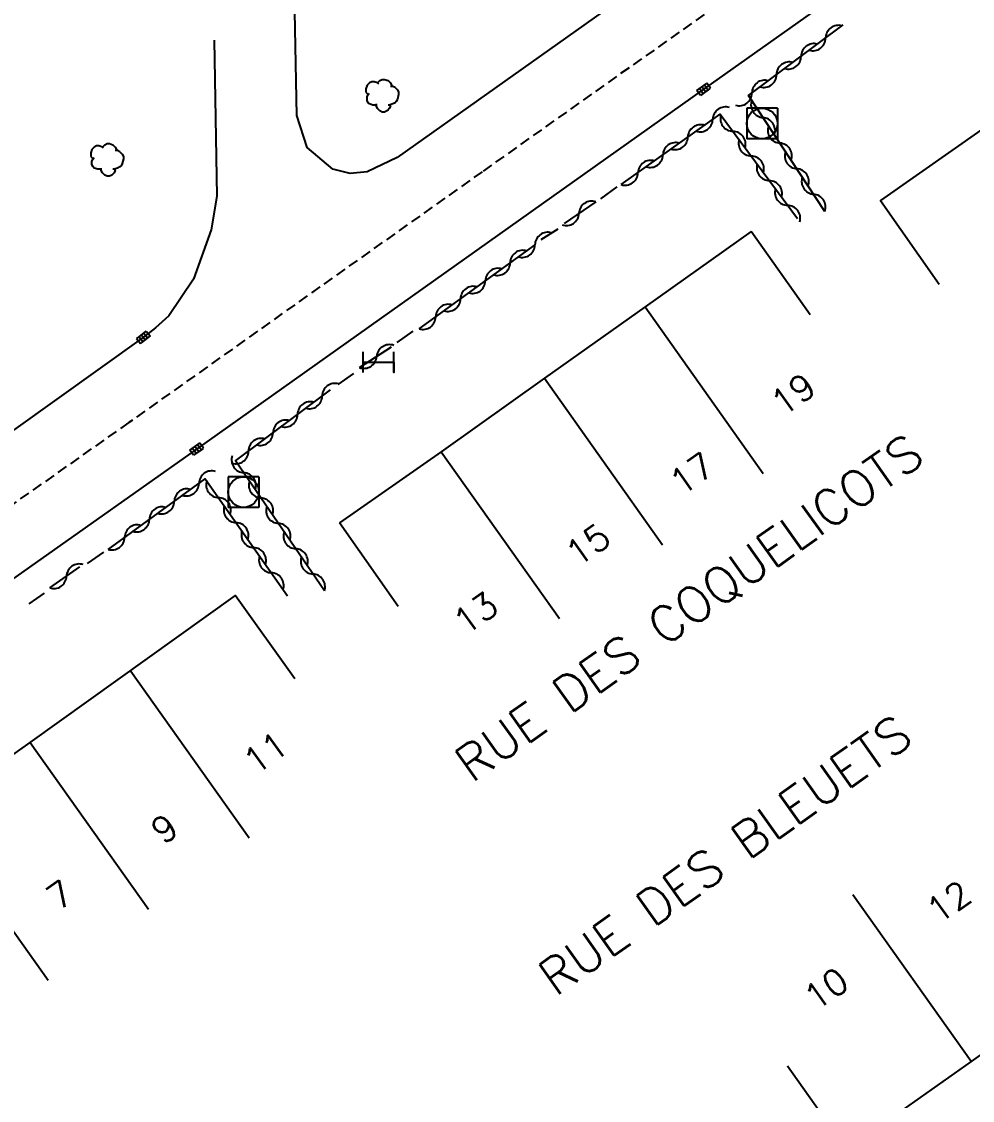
# Model space of a CAD drawing. Header units: millimetres. Extents: x 134000 to 135000, y 131000 to 132000.
# Drawn here: x 134144.2 to 134190.7, y 131394.4 to 131447.2 of the extents above; entities that cross this region are included whole.
import ezdxf
from ezdxf.enums import TextEntityAlignment as Align

# ---------------------------------------------------------------- set-up
doc = ezdxf.new("R2010")
doc.units = ezdxf.units.MM
doc.linetypes.add('DASHED', pattern=[0.75, 0.5, -0.25])
doc.layers.get('0').update_dxf_attribs({"linetype": 'CONTINUOUS'})
for name, color, linetype in [('W0001', 6, 'DASHED'), ('W0008', 7, 'CONTINUOUS'), ('W0100', 7, 'CONTINUOUS'), ('W0105', 7, 'CONTINUOUS'), ('W0300', 7, 'CONTINUOUS'), ('W0310', 3, 'CONTINUOUS'), ('W0400', 7, 'CONTINUOUS'), ('W0420', 7, 'CONTINUOUS'), ('W0989', 7, 'CONTINUOUS'), ('W0991', 7, 'CONTINUOUS'), ('W1102', 7, 'CONTINUOUS'), ('W1474', 7, 'CONTINUOUS')]:
    doc.layers.add(name, color=color, linetype=linetype)
doc.styles.get("Standard").update_dxf_attribs({"font": 'romans.shx', "width": 0.85})

# ---------------------------------------------------------------- blocks, each defined once
blk = doc.blocks.new('T300')
for p, q in [((-0.686, 0.629), (-0.8, 0.514)), ((-0.571, 0.686), (-0.686, 0.629)), ((-0.457, 0.686), (-0.571, 0.686)), ((-0.286, 0.629), (-0.457, 0.686)), ((-0.286, 0.629), (-0.171, 0.743)), ((-0.229, 0.571), (-0.286, 0.629)), ((-0.171, 0.743), (-0.057, 0.8)), ((-0.057, 0.8), (0.057, 0.8)), ((0.057, 0.8), (0.229, 0.743)), ((0.229, 0.743), (0.343, 0.629)), ((0.343, 0.629), (0.4, 0.514)), ((-0.8, 0.514), (-0.857, 0.343)), ((-0.857, 0.343), (-0.857, 0.171)), ((-0.857, 0.171), (-0.743, 0.057)), ((-0.8, -0.057), (-0.743, 0.057)), ((-0.743, 0.057), (-0.686, 0.114)), ((0.457, 0.457), (0.343, 0.457)), ((0.4, 0.514), (0.4, 0.457)), ((0.571, 0.4), (0.457, 0.457)), ((0.571, 0.4), (0.686, 0.286)), ((0.686, 0.286), (0.743, 0.171)), ((0.743, 0.057), (0.686, -0.171)), ((0.743, 0.171), (0.743, 0.057)), ((-0.8, -0.171), (-0.8, -0.057)), ((-0.8, -0.229), (-0.8, -0.171)), ((-0.743, -0.343), (-0.8, -0.229)), ((-0.686, -0.4), (-0.743, -0.343)), ((-0.514, -0.457), (-0.686, -0.4)), ((-0.4, -0.457), (-0.514, -0.457)), ((-0.4, -0.457), (-0.343, -0.457)), ((-0.343, -0.457), (-0.343, -0.4)), ((-0.343, -0.514), (-0.343, -0.457)), ((-0.286, -0.629), (-0.343, -0.514)), ((0.286, -0.457), (0.229, -0.457)), ((0.457, -0.4), (0.286, -0.457)), ((0.343, -0.514), (0.286, -0.629)), ((0.343, -0.514), (0.343, -0.457)), ((0.571, -0.343), (0.457, -0.4)), ((0.629, -0.286), (0.571, -0.343)), ((0.686, -0.171), (0.629, -0.286)), ((-0.171, -0.743), (-0.286, -0.629)), ((-0.057, -0.8), (-0.171, -0.743)), ((0.057, -0.8), (-0.057, -0.8)), ((0.171, -0.743), (0.057, -0.8)), ((0.229, -0.686), (0.171, -0.743)), ((0.286, -0.629), (0.229, -0.686))]:
    blk.add_line(p, q)
blk = doc.blocks.new('T400')
for p, q in [((-0.15, 0.3), (0.15, 0.3)), ((-0.15, -0.25), (-0.15, 0.3)), ((-0.15, 0.15), (0.15, 0.15)), ((-0.15, 0), (0.15, 0)), ((0.15, 0.3), (0.15, -0.25)), ((-0.15, -0.15), (0.15, -0.15)), ((-0.15, -0.25), (-0.15, -0.3)), ((-0.15, -0.3), (0.15, -0.3)), ((0.15, -0.3), (0.15, -0.25))]:
    blk.add_line(p, q)
blk = doc.blocks.new('T420')
for p, q in [((0.75, 0.75), (-0.75, 0.75)), ((-0.75, 0.75), (-0.75, -0.75)), ((0.75, 0.75), (0.75, -0.75)), ((0.75, -0.75), (-0.75, -0.75))]:
    blk.add_line(p, q)
blk.add_ellipse((0, 0), major_axis=(-0.53, 0.53), ratio=1, start_param=3.926991, end_param=10.210176)
blk = doc.blocks.new('T1474')
at = {"color": 0, "linetype": 'Continuous', "flags": 128}
for points in [[(-0.75, -0.5), (-0.75, 0.5)], [(-0.75, 0), (0.75, 0)], [(0.75, 0), (0.749, -0.5), (0.75, 0.5)]]:
    blk.add_lwpolyline(points, dxfattribs=at)
blk = doc.blocks.new('t310o')
at = {"color": 0, "linetype": 'Continuous'}
for centre, start, end in [((-0.5, 0.375), 216.8699, 323.1304), ((0.5, -0.375), 36.8699, 143.1303)]:
    blk.add_arc(centre, 0.625, start, end, dxfattribs=at)

msp = doc.modelspace()

# ---------------------------------------------------------------- linework, layer by layer
at = {"layer": 'W0001'}
msp.add_lwpolyline([(134342.228, 131565.574), (134330.212, 131556.515), (134306.343, 131539.311), (134284.453, 131523.583), (134275.836, 131517.91), (134264.377, 131509.215), (134255.613, 131503.834), (134246.702, 131496.222), (134237.55, 131489.298), (134226.586, 131482.3), (134215.952, 131474.738), (134201.653, 131464.699), (134184.906, 131452.774), (134166.71, 131439.879), (134149.412, 131427.602), (134132.018, 131415.348), (134116.51, 131404.278), (134102.842, 131394.532), (134098.736, 131390.122), (134094.474, 131386.874)], dxfattribs=at)
at = {"layer": 'W0008'}
for points in [[(134172.521, 131549.705), (134173.17, 131521.281), (134173.794, 131493.733), (134174.276, 131489.179), (134175.445, 131485.075), (134176.889, 131481.938), (134178.7, 131479.036), (134187.903, 131466.19), (134188.898, 131464.265), (134189.218, 131462.738), (134189.019, 131461.049), (134188.132, 131459.121), (134187.12, 131457.986), (134175.665, 131449.889), (134162.54, 131440.58), (134161.07, 131439.878), (134160.241, 131439.784), (134159.399, 131439.996), (134158.144, 131441.066), (134157.633, 131442.635), (134157.53, 131447.713)], [(134133.658, 131412.817), (134152.735, 131426.3), (134177.544, 131443.91), (134206.68, 131464.544), (134211.337, 131467.842)], [(134153.58, 131446.324), (134153.723, 131438.68), (134153.439, 131437.03), (134152.575, 131434.617), (134151.364, 131432.822), (134150.718, 131432.237), (134150.122, 131431.773), (134143.766, 131427.232), (134131.017, 131418.237), (134130.566, 131417.986), (134129.886, 131417.585), (134128.79, 131417.148), (134127.176, 131416.923), (134125.285, 131417.334), (134123.649, 131418.266), (134122.486, 131419.523), (134120.599, 131423.167), (134119.789, 131425.328), (134119.264, 131428.096), (134119.032, 131434.656), (134119.482, 131435.763), (134120.472, 131436.343), (134127.343, 131436.563)]]:
    msp.add_lwpolyline(points, dxfattribs=at)
at = {"layer": 'W0100'}
for p, q in [((134182.76, 131432.876), (134179.866, 131436.953)), ((134162.592, 131418.589), (134159.725, 131422.686))]:
    msp.add_line(p, q, dxfattribs=at)
for points in [[(134219.314, 131455.806), (134216.408, 131459.874), (134211.312, 131456.234), (134206.295, 131452.692), (134201.325, 131449.15), (134196.214, 131445.53), (134191.278, 131442.03), (134186.198, 131438.468), (134189.069, 131434.374)], [(134179.866, 131436.953), (134174.679, 131433.271), (134169.748, 131429.765), (134164.697, 131426.165), (134159.725, 131422.686)], [(134127.404, 131393.651), (134124.52, 131397.735), (134129.671, 131401.373), (134134.677, 131404.903), (134139.66, 131408.452), (134144.585, 131411.944), (134154.624, 131419.135), (134157.536, 131415.07)], [(134196.549, 131400.532), (134190.636, 131396.331), (134184.542, 131392.014), (134181.652, 131396.094), (134181.652, 131396.094), (134181.652, 131396.094), (134181.652, 131396.094), (134181.652, 131396.094), (134181.652, 131396.094), (134181.652, 131396.094), (134181.652, 131396.094), (134181.652, 131396.094), (134181.652, 131396.094), (134181.652, 131396.094), (134181.652, 131396.094), (134181.652, 131396.094), (134181.652, 131396.094), (134181.652, 131396.094), (134181.652, 131396.094), (134181.652, 131396.094), (134181.652, 131396.094), (134181.652, 131396.094), (134181.652, 131396.094), (134181.652, 131396.094), (134181.652, 131396.094), (134181.652, 131396.094), (134181.652, 131396.094), (134181.652, 131396.094), (134181.652, 131396.094), (134181.652, 131396.094), (134181.652, 131396.094), (134181.652, 131396.094), (134181.652, 131396.094), (134181.652, 131396.094), (134181.652, 131396.094), (134181.652, 131396.094), (134181.652, 131396.094), (134181.652, 131396.094), (134181.652, 131396.094), (134181.652, 131396.094), (134181.652, 131396.094), (134181.652, 131396.094), (134181.652, 131396.094), (134181.652, 131396.094), (134181.652, 131396.094), (134181.652, 131396.094), (134181.652, 131396.094), (134181.652, 131396.094), (134181.652, 131396.094), (134181.652, 131396.094), (134181.652, 131396.094), (134181.652, 131396.094), (134181.652, 131396.094), (134181.652, 131396.094), (134181.652, 131396.094), (134181.652, 131396.094), (134181.652, 131396.094), (134181.652, 131396.094), (134181.652, 131396.094), (134181.652, 131396.094), (134181.652, 131396.094), (134181.652, 131396.094), (134181.652, 131396.094), (134181.652, 131396.094), (134181.652, 131396.094), (134181.652, 131396.094), (134181.652, 131396.094), (134181.652, 131396.094), (134181.652, 131396.094), (134181.652, 131396.094), (134181.652, 131396.094), (134181.652, 131396.094), (134181.652, 131396.094), (134181.652, 131396.094), (134181.652, 131396.094), (134181.652, 131396.094), (134181.652, 131396.094), (134181.652, 131396.094), (134181.652, 131396.094), (134181.652, 131396.094), (134181.652, 131396.094), (134181.652, 131396.094), (134181.652, 131396.094), (134181.652, 131396.094), (134181.652, 131396.094), (134181.652, 131396.094), (134181.652, 131396.094), (134181.652, 131396.094), (134181.652, 131396.094), (134181.652, 131396.094), (134181.652, 131396.094), (134181.652, 131396.094), (134181.652, 131396.094), (134181.652, 131396.094), (134181.652, 131396.094), (134181.652, 131396.094), (134181.652, 131396.094), (134181.652, 131396.094), (134181.652, 131396.094), (134181.652, 131396.094), (134181.652, 131396.094), (134181.652, 131396.094), (134181.652, 131396.094), (134181.652, 131396.094), (134181.652, 131396.094), (134181.652, 131396.094), (134181.652, 131396.094), (134181.652, 131396.094), (134181.652, 131396.094), (134181.652, 131396.094), (134181.652, 131396.094), (134181.652, 131396.094), (134181.652, 131396.094), (134181.652, 131396.094), (134181.652, 131396.094), (134181.652, 131396.094), (134181.652, 131396.094)]]:
    msp.add_lwpolyline(points, dxfattribs=at)
at = {"layer": 'W0105'}
for p, q in [((134172.515, 131438.554), (134173.317, 131439.142)), ((134169.598, 131436.563), (134170.42, 131437.086)), ((134162.544, 131431.527), (134163.332, 131432.071)), ((134159.66, 131429.456), (134160.417, 131429.996)), ((134148.167, 131421.258), (134147.371, 131420.704)), ((134145.263, 131419.247), (134144.512, 131418.733))]:
    msp.add_line(p, q, dxfattribs=at)
at = {"layer": 'W0310'}
for p, q in [((134172.266, 131438.407), (134170.72, 131437.345)), ((134163.622, 131432.185), (134169.291, 131436.301)), ((134160.698, 131430.291), (134162.261, 131431.3)), ((134145.539, 131419.504), (134147.017, 131420.531))]:
    msp.add_line(p, q, dxfattribs=at)
for points in [[(134183.48, 131437.939), (134179.739, 131443.605), (134184.375, 131447.064)], [(134173.515, 131439.245), (134178.357, 131442.7), (134182.134, 131437.581)], [(134158.983, 131419.362), (134154.635, 131425.732), (134159.284, 131429.204)], [(134148.396, 131421.393), (134153.155, 131424.845), (134157.176, 131419.124)]]:
    msp.add_lwpolyline(points, dxfattribs=at)
at = {"layer": 'W1102'}
for p, q in [((134174.679, 131433.271), (134180.464, 131425.114)), ((134169.748, 131429.765), (134175.533, 131421.608)), ((134164.697, 131426.165), (134170.482, 131418.008)), ((134149.509, 131415.436), (134155.294, 131407.28)), ((134144.585, 131411.944), (134150.37, 131403.788)), ((134139.66, 131408.452), (134145.461, 131400.306)), ((134190.636, 131396.331), (134184.845, 131404.484))]:
    msp.add_line(p, q, dxfattribs=at)

# ---------------------------------------------------------------- block references
at = {"layer": 'W0300'}
for p in [(134161.869, 131443.595), (134148.403, 131440.453)]:
    msp.add_blockref('T300', p, dxfattribs=at)
at = {"layer": 'W0310'}
for p, rotation in [((134183.514, 131446.422), 36.72726400557796), ((134182.312, 131445.525), 36.72726400557796), ((134181.11, 131444.628), 36.72726400557796), ((134179.908, 131443.731), 36.72726400557796), ((134177.992, 131442.44), 35.50954682271078), ((134180.45, 131442.529), 123.4349207416485), ((134178.981, 131441.854), 306.4213413503687), ((134176.771, 131441.568), 35.50954682271078), ((134181.276, 131441.277), 123.4349207416485), ((134175.55, 131440.697), 35.50954682271078), ((134179.872, 131440.647), 306.4213413503687), ((134182.103, 131440.025), 123.4349207416485), ((134174.329, 131439.826), 35.50954682271078), ((134180.763, 131439.44), 306.4213413503687), ((134182.929, 131438.774), 123.4349207416485), ((134181.653, 131438.233), 306.4213413503687), ((134171.442, 131437.841), 214.4865371565469), ((134169.286, 131436.298), 35.98166835462519), ((134168.073, 131435.416), 35.98166835462519), ((134166.859, 131434.535), 35.98166835462519), ((134165.645, 131433.654), 35.98166835462519), ((134164.431, 131432.773), 35.98166835462519), ((134161.538, 131430.833), 32.84445961565151), ((134158.871, 131428.896), 36.75335718026656), ((134157.67, 131427.998), 36.75335718026656), ((134156.468, 131427.101), 36.75335718026656), ((134155.266, 131426.203), 36.75335718026656), ((134155.037, 131425.144), 124.3164762650888), ((134152.848, 131424.622), 35.95567719600429), ((134153.8, 131423.928), 305.1015043120827), ((134155.882, 131423.905), 124.3164762650888), ((134151.634, 131423.742), 35.95567719600429), ((134150.42, 131422.861), 35.95567719600429), ((134154.662, 131422.701), 305.1015043120827), ((134156.728, 131422.666), 124.3164762650888), ((134149.205, 131421.98), 35.95567719600429), ((134155.525, 131421.474), 305.1015043120827), ((134157.574, 131421.427), 124.3164762650888), ((134156.387, 131420.246), 305.1015043120827), ((134158.419, 131420.188), 124.3164762650888), ((134146.36, 131420.075), 34.79396899358503)]:
    msp.add_blockref('t310o', p, dxfattribs=dict(at, rotation=rotation))
at = {"layer": 'W0400'}
for p, rotation in [((134177.544, 131443.91), 125.367977142334), ((134150.122, 131431.773), 307.9111328124999), ((134152.735, 131426.3), 125.2517738342285)]:
    msp.add_blockref('T400', p, dxfattribs=dict(at, rotation=rotation))
at = {"layer": 'W0420'}
for p in [(134180.404, 131442.241), (134155.027, 131424.197)]:
    msp.add_blockref('T420', p, dxfattribs=at)
at = {"layer": 'W1474'}
msp.add_blockref('T1474', (134161.634, 131430.556), dxfattribs=at)

# ---------------------------------------------------------------- texts
at = {"layer": 'W0989'}
for s, rotation, p in [('RUE DES COQUELICOTS', 35.3654, (134176.874, 131418.466)), ('RUE DES BLEUETS', 35.3687, (134178.589, 131406.43))]:
    msp.add_text(s, height=1.75, rotation=rotation, dxfattribs=at).set_placement(p, align=Align.MIDDLE)
at = {"layer": 'W0991'}
for s, rotation, p in [('19', 35.6126, (134181.921, 131428.987)), ('17', 35.6126, (134176.966, 131425.101)), ('15', 35.6126, (134171.876, 131421.618)), ('13', 35.6126, (134166.385, 131418.268)), ('11', 35.6126, (134156.105, 131411.437)), ('9', 35.3444, (134151.161, 131407.722)), ('7', 35.3444, (134146.037, 131404.474)), ('12', 35.3851, (134189.54, 131404.14)), ('10', 35.3235, (134183.54, 131399.883))]:
    msp.add_text(s, height=1.25, rotation=rotation, dxfattribs=at).set_placement(p, align=Align.MIDDLE)

doc.saveas('drawing.dxf')
